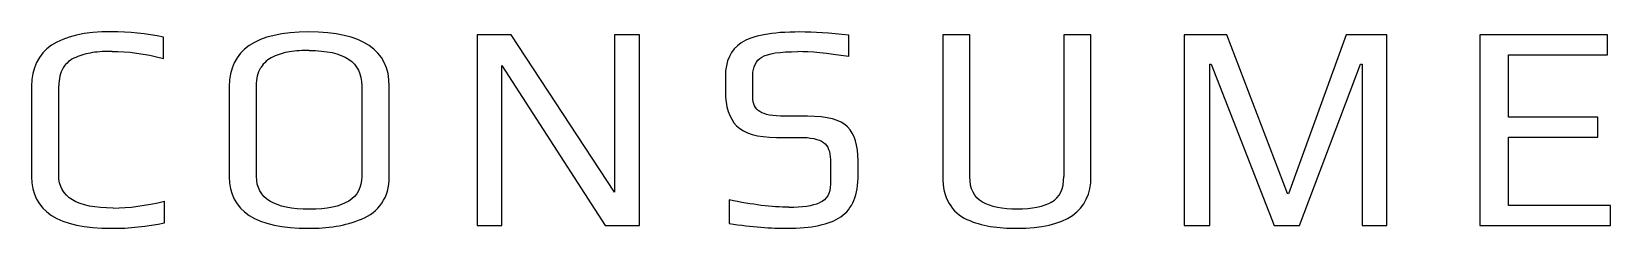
# Model space of a CAD drawing. Header units: metres. Extents: x 0.008 to 0.089, y 0.005 to 0.129.
# Drawn here: x 0.0082 to 0.0835, y 0.1195 to 0.1289 of the extents above.
import ezdxf

# ---------------------------------------------------------------- set-up
doc = ezdxf.new("R2010")
doc.units = ezdxf.units.M
doc.layers.get('0').update_dxf_attribs({"linetype": 'CONTINUOUS'})

msp = doc.modelspace()

# ---------------------------------------------------------------- linework, layer by layer
for p, q in [((0.014498235684656203, 0.127615639150533), (0.014498235685285502, 0.128620612477536)), ((0.047177934872564276, 0.1276993646600223), (0.0471779348716302, 0.12871807670392335)), ((0.05295233047192951, 0.128732043874497), (0.051655171276983006, 0.128732043874497)), ((0.051655171276983006, 0.128732043874497), (0.051655171276983006, 0.121991815755601)), ((0.05295233047192951, 0.122005758698335), (0.05295233047192951, 0.128732043874497)), ((0.05742957656568, 0.128732043874497), (0.05742957656565231, 0.12200575870256629)), ((0.058726711537297506, 0.128732043874497), (0.05742957656568, 0.128732043874497)), ((0.05872671153729749, 0.12199181575560103), (0.058726711537297506, 0.128732043874497)), ((0.041291961781438506, 0.12676440234922898), (0.041291961781438465, 0.12603871989671966)), ((0.04260305665677451, 0.125773590733638), (0.04260305665677451, 0.1268062699493889)), ((0.00820778237765701, 0.126289925496812), (0.00820778237765701, 0.121991815755601)), ((0.0095049285525645, 0.122061588628525), (0.0095049285525645, 0.126303887822861)), ((0.017636496769842, 0.126275963170762), (0.017636496769842, 0.121991815755601)), ((0.018933642641958, 0.122005758702988), (0.018933642641958, 0.126317821080918)), ((0.023954848992285005, 0.126317821080918), (0.023954848992285005, 0.122005758702988)), ((0.0252659450787871, 0.121991815755601), (0.0252659450787871, 0.126289925496812)), ((0.04521129861538803, 0.12486652378228691), (0.04412336355254459, 0.12486652400755398)), ((0.04373283265775795, 0.12386177941079948), (0.04479286244695589, 0.12386177913450701)), ((0.046299226395544506, 0.12280120434012902), (0.0462992263955445, 0.12162898906447665)), ((0.0476242642182675, 0.12208950359129399), (0.04762426421826753, 0.12274537441689494)), ((0.014554025642332578, 0.11980014754649965), (0.014554025642329776, 0.12083356281063992)), ((0.041473290348973305, 0.120889373356715), (0.04147329034793958, 0.11975902568554433))]:
    msp.add_line(p, q)
for points in [[(0.0371913109177905, 0.128732043874497), (0.0360057461709345, 0.128732043874497), (0.0360057461709345, 0.121252200048203), (0.0310821707314815, 0.128732043874497), (0.0294502839059205, 0.128732043874497), (0.0294502839059205, 0.119675300176377), (0.0306358413857776, 0.119675300176377), (0.0306358413857776, 0.127280712888474), (0.035559416825232, 0.119675300176377), (0.0371913109177905, 0.119675300176377)], [(0.072841891629156, 0.128732043874497), (0.0708892007417055, 0.128732043874497), (0.0681414857072205, 0.121182427175278), (0.0680996471757255, 0.121196389501328), (0.0651984967393245, 0.128732043874497), (0.0631760620469415, 0.128732043874497), (0.0631760620469415, 0.119675300176377), (0.064389519955572, 0.119675300176377), (0.064389519955572, 0.127336537969346), (0.0644592589158383, 0.127336537969346), (0.0674580487412782, 0.119675300176377), (0.0686715018052425, 0.119675300176377), (0.071586595189032, 0.127336537969346), (0.0716563341492975, 0.127336537969346), (0.0716563341492975, 0.119675300176377), (0.072841891629156, 0.119675300176377)], [(0.083498004757818, 0.12062424419188), (0.0786302350205745, 0.12062424419188), (0.0786302350205745, 0.123875712392564), (0.0828982448548635, 0.123875712392564), (0.0828982448548635, 0.124824666097398), (0.0786302350205745, 0.124824666097398), (0.0786302350205745, 0.127783085324998), (0.0833585268372855, 0.127783085324998), (0.0833585268372855, 0.128732043874497), (0.0772772991914115, 0.128732043874497), (0.0772772991914115, 0.119675300176377), (0.083498004757818, 0.119675300176377)]]:
    msp.add_lwpolyline(points, close=True)
for centre, radius, start, end in [((0.0120350454375297, 0.11728989925968901), 0.011595359771121045, 77.73526624168883, 90.09641790980794), ((0.010760154968457503, 0.126519540241205), 0.0012279649026878637, 111.29656251144577, 148.43747771346528), ((0.011668055424138488, 0.12438339302880314), 0.003549442743679806, 99.06517184152212, 112.42774390351698), ((0.011980452797593962, 0.12175087340124818), 0.006199272451400749, 89.41813781651328, 98.08285610729534), ((0.02026718994650423, 0.12648897034862608), 0.0013178258583628334, 114.10976128787233, 148.57014065100785), ((0.02096402875518721, 0.12503536025632814), 0.002930073307894991, 98.91999640245723, 114.93643198267631), ((0.021381259825789645, 0.12179331629762381), 0.0061986922723190375, 89.41794096591947, 98.08332870588008), ((0.053560326700978, 0.12165071499404001), 0.0018476333656512118, 210.1617695217925, 246.13278177291082), ((0.012066343089834902, 0.131401597806711), 0.011865168040199004, 269.75465217992513, 282.10258330558986), ((0.0217641389590894, 0.125360266103815), 0.005807757099574709, 279.5481681266858, 292.01007637200746), ((0.0546386141045256, 0.123978812523049), 0.004412468219936954, 245.56034678137408, 260.557475569572), ((0.0214803671946798, 0.127633375165613), 0.008097172663690162, 269.6457206720358, 278.86024771148186), ((0.0551065005728852, 0.127552112847014), 0.008015784579332977, 261.44876180373353, 270.5537060945167)]:
    msp.add_arc(centre, radius, start, end)
for centre, major_axis, ratio, start_param, end_param in [((10.2961038944405, -4.01970289951597), (-10.254440310687901, 4.1476036220095915), 0.008751993175487034, 6.26155045561859, 6.277327866611211), ((3.85737024992841, -1.22314986589431), (-3.8137582266410215, 1.3507638992167461), 0.00774086186224978, 6.2425930541960515, 6.261333172013335), ((2.1704268953640202, -1.6751057205312512), (2.1606135298801163, -1.8024062905040805), 0.020255806270228657, 3.144573399102315, 3.158488649985893), ((-28.6697951850865, 27.8235260418438), (-28.726880712144048, 27.702565598414285), 0.005075174886917001, 3.1401386559672115, 3.1464868237586243), ((41.4239892325024, 62.3028371045066), (41.41479362175833, 62.181547047048056), 0.0075751994244438745, 3.1466379230269186, 3.1499200329919943), ((-7.00931277396999, 3.48704167775987), (-7.055604413842631, 3.365854254626183), 0.009353537021144581, 3.1219880013934476, 3.133324028484599)]:
    msp.add_ellipse(centre, major_axis=major_axis, ratio=ratio, start_param=start_param, end_param=end_param)
for points in [[(0.012015531727728002, 0.128885522878404), (0.00947702100819001, 0.128885522878404), (0.00820778237765701, 0.128020323751206), (0.00820778237765701, 0.126289925496812)], [(0.0214302962083185, 0.128871589620347), (0.0189010816449495, 0.128871589620347), (0.017636496769842, 0.128006395337815), (0.017636496769842, 0.126275963170762)], [(0.0252659450787871, 0.126289925496812), (0.0252659450787871, 0.128011051061387), (0.023987400299962502, 0.128871589620347), (0.0214302962083185, 0.128871589620347)], [(0.04717793486976371, 0.1287180767041), (0.04627597199940584, 0.12882042026315296), (0.04549955621359656, 0.12887158962034698), (0.0448486511773425, 0.128871589620347)], [(0.0420521188706773, 0.128355254857778), (0.0415453474778525, 0.128011012304067), (0.0412919617814387, 0.127480744283436), (0.041291961781438506, 0.126764402349229)], [(0.012043415260131201, 0.127950565412274), (0.0127873071762276, 0.127950566163738), (0.0136055752007628, 0.127838911157256), (0.0144982356846562, 0.127615639150533)], [(0.0214442452115385, 0.1279924281671), (0.023117989947256497, 0.1279924281671), (0.023954848992285005, 0.127434225805039), (0.023954848992285005, 0.126317821080918)], [(0.04260305665677451, 0.12680626995023), (0.0426030566571242, 0.127215610273839), (0.04274485517244601, 0.127506314428304), (0.04302846673673102, 0.127678450238938)], [(0.04302846673673098, 0.12767845023893803), (0.0433120686033938, 0.127850552131922), (0.0438862534909348, 0.127936603081031), (0.0447510213992968, 0.127936603086228)], [(0.018933642641958, 0.1263178210816), (0.0189336426420501, 0.12666206354955684), (0.019003373089533936, 0.12694814099214444), (0.019142853363055778, 0.12717607278801232)], [(0.041291961781438506, 0.126038719894309), (0.041291961782368, 0.125322387652198), (0.0414709624842743, 0.12478047305749901), (0.04182895904249031, 0.124412995488873)], [(0.04293780608838425, 0.12508281894468745), (0.04271463657101051, 0.125227025258678), (0.04260305665691551, 0.125457282521663), (0.04260305665677451, 0.125773590733638)], [(0.0441233635378404, 0.124866524007554), (0.04355615738114061, 0.12486652401013), (0.0431609756018621, 0.124938612633187), (0.04293780608838423, 0.1250828189446874)], [(0.0418289590658656, 0.124412995464879), (0.04218695315244724, 0.12404551796721894), (0.04282160030835574, 0.12386180235203276), (0.04373283265775795, 0.1238617794107995)], [(0.0471221436662746, 0.12435716560196801), (0.046787396694422195, 0.12469675720267973), (0.04615041808709161, 0.12486650507500092), (0.04521129861538802, 0.1248665237822869)], [(0.0476242642182676, 0.122745374422419), (0.0476242642164408, 0.12348032956947147), (0.047456893127730895, 0.12401758360027719), (0.04712214368513844, 0.1243571655828314)], [(0.0447928624614676, 0.12386177913450701), (0.0453600758211471, 0.123861779131636), (0.0457529321363949, 0.123780379079847), (0.04597144836353239, 0.123617559600483)], [(0.045971448467994, 0.12361755952264901), (0.0461899646632239, 0.123454749690951), (0.0462992263947413, 0.123182634526554), (0.0462992263955445, 0.122801204340129)], [(0.00820778237765701, 0.121991815755601), (0.00820778237765701, 0.120354435079331), (0.00947702100819001, 0.119535754430527), (0.012015531727728002, 0.119535754430527)], [(0.012099212727006002, 0.120498641393418), (0.0103696786398255, 0.120498641393418), (0.0095049285525645, 0.12101961734556702), (0.0095049285525645, 0.122061588628525)], [(0.017636496769842, 0.121991815755601), (0.017636496769842, 0.120354435079331), (0.0189010816449495, 0.119535754430527), (0.0214302962083185, 0.119535754430527)], [(0.0214581869477595, 0.120442830846543), (0.0197751465100605, 0.120442830846543), (0.018933642641958, 0.120963806798692), (0.018933642641958, 0.122005758702988)], [(0.023954848992285005, 0.122005758702988), (0.023954848992285005, 0.120963806798692), (0.0231226335591645, 0.120442830846543), (0.0214581869477595, 0.120442830846543)], [(0.0249102751702635, 0.120735874974961), (0.0251473852128345, 0.12108009815001002), (0.0252659450787871, 0.121498735387559), (0.0252659450787871, 0.121991815755601)], [(0.0468013444871265, 0.120086970784898), (0.047349956833776, 0.120454448354478), (0.0476242642182675, 0.121121956060166), (0.0476242642182675, 0.122089503591294)], [(0.051655171276983006, 0.121991815754903), (0.0516551712770778, 0.121489443318685), (0.0517574663896879, 0.12106614551313201), (0.051962032391485606, 0.120721912648911)], [(0.05355208553021854, 0.12077774257444805), (0.053152240751291116, 0.12100101382935947), (0.052952330472971404, 0.12141034930754455), (0.05295233047192951, 0.122005758698335)], [(0.055183982045110505, 0.119535754430527), (0.0575458097810115, 0.119535754430527), (0.058726711537297506, 0.120354435079331), (0.058726711537297506, 0.121991815755601)], [(0.0462992263955445, 0.12162898906357601), (0.0462992263951948, 0.121191738655068), (0.0461295298992406, 0.12090101028818702), (0.0457901296406843, 0.120756803962932)], [(0.023940898777899, 0.119975330312485), (0.024350040471013502, 0.120138140142197), (0.024673157860693504, 0.120391651799912), (0.0249102751702635, 0.120735874974961)], [(0.0443186326569885, 0.120540499303574), (0.04351896247664788, 0.1205404993035742), (0.04257052230764079, 0.12065679065462125), (0.0414732903489733, 0.120889373356715)], [(0.05521186308765771, 0.120442830846543), (0.0545051765754655, 0.12044283084734002), (0.05395191577476335, 0.12055446163042023), (0.05355208553021875, 0.12077774257444845)], [(0.05685073592847266, 0.12077774257444857), (0.05646485347623448, 0.12055446163059695), (0.055918564149782024, 0.120442830847515), (0.0552118631044518, 0.120442830846543)], [(0.0414732903514528, 0.119759025685163), (0.0425705223121669, 0.119610178181638), (0.0434910620537479, 0.119535754430093), (0.044234953178184, 0.119535754430527)], [(0.0442349532013951, 0.119535754430527), (0.045397270805577955, 0.11953575443366), (0.046252734567487956, 0.11971949321844999), (0.04680134448712654, 0.12008697078489795)]]:
    msp.add_open_spline(points, degree=3)

doc.saveas('drawing.dxf')
